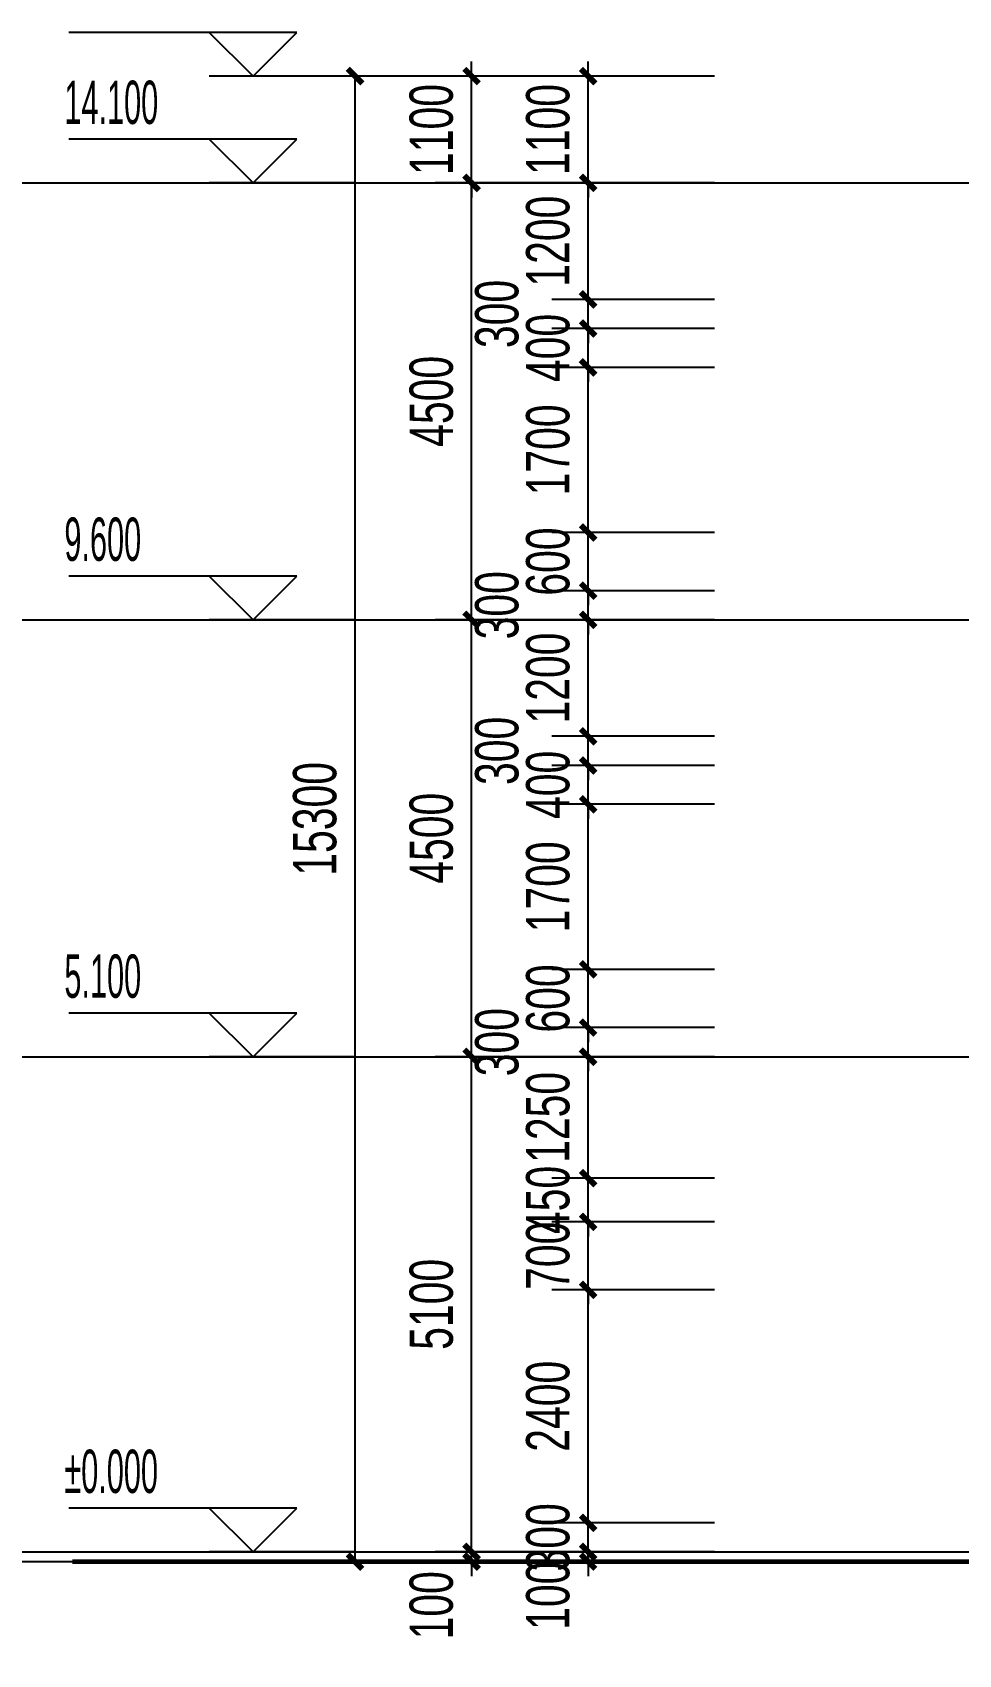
# Model space of a CAD drawing. Extents: x -483182 to 812890, y -390528 to -214858.
# Drawn here: x 383304 to 392840, y -322686 to -305979 of the extents above; entities that cross this region are included whole.
import ezdxf

# ---------------------------------------------------------------- set-up
doc = ezdxf.new("R2010")
doc.units = 0
doc.header["$LTSCALE"] = 1000
doc.header["$MEASUREMENT"] = 0
for name, color, linetype in [('01-标注_尺寸', 124, 'Continuous'), ('01-标注_标高', 200, 'Continuous'), ('01-标注_轴线坐标', 132, 'Continuous'), ('02-TEXT_标注', 130, 'Continuous'), ('E-立面轮廓', 241, 'Continuous')]:
    doc.layers.add(name, color=color, linetype=linetype)
doc.layers.add('04-不打印_辅助线', color=165, linetype='Continuous', plot=False)
doc.styles.add('_TCH_DIM', font='ros.shx', dxfattribs={"width": 0.75, "bigfont": 'jd.shx'})
doc.styles.add('_TCH_DIM_T3', font='ros.shx', dxfattribs={"width": 0.705882, "bigfont": 'jd.shx'})
doc.dimstyles.new('_TCH_ARCH&&150', dxfattribs={"dimtxt": 446.25, "dimasz": 150, "dimexe": 375, "dimexo": 450, "dimgap": 189.375, "dimtad": 1, "dimdec": 0, "dimzin": 0, "dimdsep": 46, "dimtxsty": '_TCH_DIM_T3', "dimblk": 'ARCHTICK', "dimcen": 0.09, "dimclrt": 7, "dimazin": 2, "dimtfac": 1, "dimtdec": 0, "dimtix": 1, "dimtmove": 2, "dimatfit": 3, "dimfxl": 0, "dimtolj": 1, "dimtzin": 0, "dimarcsym": 0})

# ---------------------------------------------------------------- blocks, each defined once
blk = doc.blocks.new('_ArchTick')
at = {"color": 0, "linetype": 'ByBlock', "const_width": 0.4}
blk.add_lwpolyline([(-0.5, -0.5), (0.5, 0.5)], dxfattribs=at)
blk = doc.blocks.new('*D953')
at = {"layer": '01-标注_轴线坐标', "color": 0, "lineweight": -2, "transparency": 16777216}
for p, q in [((387826, -321629), (387826, -321479)), ((389774, -321629), (387451, -321629)), ((389774, -321729), (387451, -321729)), ((387826, -321729), (387826, -321629)), ((387826, -321729), (387826, -321879))]:
    blk.add_line(p, q, dxfattribs=at)
at = {"layer": 'Defpoints', "color": 0, "transparency": 16777216}
for p in [(387826, -321629), (390224, -321629), (390224, -321729)]:
    blk.add_point(p, dxfattribs=at)
at = {"layer": '01-标注_轴线坐标', "color": 0, "lineweight": -2, "transparency": 16777216, "xscale": 150, "yscale": 150, "zscale": 150}
for p, rotation in [((387826, -321629), 270), ((387826, -321729), 90)]:
    blk.add_blockref('_ArchTick', p, dxfattribs=dict(at, rotation=rotation))
at = {"layer": '01-标注_轴线坐标', "color": 7, "transparency": 16777216, "insert": (387413, -322179), "char_height": 446.2, "attachment_point": 5, "rotation": 90, "style": '_TCH_DIM_T3'}
blk.add_mtext('\\A1;100', dxfattribs=at)
blk = doc.blocks.new('*D954')
at = {"layer": '01-标注_轴线坐标', "color": 0, "lineweight": -2, "transparency": 16777216}
for p, q in [((389774, -316529), (387451, -316529)), ((387826, -321629), (387826, -316529)), ((389774, -321629), (387451, -321629))]:
    blk.add_line(p, q, dxfattribs=at)
at = {"layer": 'Defpoints', "color": 0, "transparency": 16777216}
for p in [(387826, -316529), (390224, -316529), (390224, -321629)]:
    blk.add_point(p, dxfattribs=at)
at = {"layer": '01-标注_轴线坐标', "color": 0, "lineweight": -2, "transparency": 16777216, "xscale": 150, "yscale": 150, "zscale": 150}
for p, rotation in [((387826, -316529), 90), ((387826, -321629), 270)]:
    blk.add_blockref('_ArchTick', p, dxfattribs=dict(at, rotation=rotation))
at = {"layer": '01-标注_轴线坐标', "color": 7, "transparency": 16777216, "insert": (387413, -319079), "char_height": 446.2, "attachment_point": 5, "rotation": 90, "style": '_TCH_DIM_T3'}
blk.add_mtext('\\A1;5100', dxfattribs=at)
blk = doc.blocks.new('*D955')
at = {"layer": '01-标注_轴线坐标', "color": 0, "lineweight": -2, "transparency": 16777216}
for p, q in [((389774, -312029), (387451, -312029)), ((387826, -316529), (387826, -312029)), ((389774, -316529), (387451, -316529))]:
    blk.add_line(p, q, dxfattribs=at)
at = {"layer": 'Defpoints', "color": 0, "transparency": 16777216}
for p in [(387826, -312029), (390224, -312029), (390224, -316529)]:
    blk.add_point(p, dxfattribs=at)
at = {"layer": '01-标注_轴线坐标', "color": 0, "lineweight": -2, "transparency": 16777216, "xscale": 150, "yscale": 150, "zscale": 150}
for p, rotation in [((387826, -312029), 90), ((387826, -316529), 270)]:
    blk.add_blockref('_ArchTick', p, dxfattribs=dict(at, rotation=rotation))
at = {"layer": '01-标注_轴线坐标', "color": 7, "transparency": 16777216, "insert": (387413, -314279), "char_height": 446.2, "attachment_point": 5, "rotation": 90, "style": '_TCH_DIM_T3'}
blk.add_mtext('\\A1;4500', dxfattribs=at)
blk = doc.blocks.new('*D956')
at = {"layer": '01-标注_轴线坐标', "color": 0, "lineweight": -2, "transparency": 16777216}
for p, q in [((389774, -307529), (387451, -307529)), ((387826, -312029), (387826, -307529)), ((389774, -312029), (387451, -312029))]:
    blk.add_line(p, q, dxfattribs=at)
at = {"layer": 'Defpoints', "color": 0, "transparency": 16777216}
for p in [(387826, -307529), (390224, -307529), (390224, -312029)]:
    blk.add_point(p, dxfattribs=at)
at = {"layer": '01-标注_轴线坐标', "color": 0, "lineweight": -2, "transparency": 16777216, "xscale": 150, "yscale": 150, "zscale": 150}
for p, rotation in [((387826, -307529), 90), ((387826, -312029), 270)]:
    blk.add_blockref('_ArchTick', p, dxfattribs=dict(at, rotation=rotation))
at = {"layer": '01-标注_轴线坐标', "color": 7, "transparency": 16777216, "insert": (387413, -309779), "char_height": 446.2, "attachment_point": 5, "rotation": 90, "style": '_TCH_DIM_T3'}
blk.add_mtext('\\A1;4500', dxfattribs=at)
blk = doc.blocks.new('*D957')
at = {"layer": '01-标注_轴线坐标', "color": 0, "lineweight": -2, "transparency": 16777216}
for p, q in [((387826, -306429), (387826, -306279)), ((389774, -306429), (387451, -306429)), ((387826, -307529), (387826, -306429)), ((389774, -307529), (387451, -307529)), ((387826, -307529), (387826, -307679))]:
    blk.add_line(p, q, dxfattribs=at)
at = {"layer": 'Defpoints', "color": 0, "transparency": 16777216}
for p in [(387826, -306429), (390224, -306429), (390224, -307529)]:
    blk.add_point(p, dxfattribs=at)
at = {"layer": '01-标注_轴线坐标', "color": 0, "lineweight": -2, "transparency": 16777216, "xscale": 150, "yscale": 150, "zscale": 150}
for p, rotation in [((387826, -306429), 270), ((387826, -307529), 90)]:
    blk.add_blockref('_ArchTick', p, dxfattribs=dict(at, rotation=rotation))
at = {"layer": '01-标注_轴线坐标', "color": 7, "transparency": 16777216, "insert": (387413, -306979), "char_height": 446.2, "attachment_point": 5, "rotation": 90, "style": '_TCH_DIM_T3'}
blk.add_mtext('\\A1;1100', dxfattribs=at)
blk = doc.blocks.new('*D958')
at = {"layer": '01-标注_轴线坐标', "color": 0, "lineweight": -2, "transparency": 16777216}
for p, q in [((388576, -306429), (386251, -306429)), ((386626, -321729), (386626, -306429)), ((388576, -321729), (386251, -321729))]:
    blk.add_line(p, q, dxfattribs=at)
at = {"layer": 'Defpoints', "color": 0, "transparency": 16777216}
for p in [(386626, -306429), (389026, -306429), (389026, -321729)]:
    blk.add_point(p, dxfattribs=at)
at = {"layer": '01-标注_轴线坐标', "color": 0, "lineweight": -2, "transparency": 16777216, "xscale": 150, "yscale": 150, "zscale": 150}
for p, rotation in [((386626, -306429), 90), ((386626, -321729), 270)]:
    blk.add_blockref('_ArchTick', p, dxfattribs=dict(at, rotation=rotation))
at = {"layer": '01-标注_轴线坐标', "color": 7, "transparency": 16777216, "insert": (386213, -314079), "char_height": 446.2, "attachment_point": 5, "rotation": 90, "style": '_TCH_DIM_T3'}
blk.add_mtext('\\A1;15300', dxfattribs=at)
blk = doc.blocks.new('*D959')
at = {"layer": '01-标注_尺寸', "color": 0, "lineweight": -2, "transparency": 16777216}
for p, q in [((389026, -321629), (389026, -321479)), ((390326, -321629), (388651, -321629)), ((390326, -321729), (388651, -321729)), ((389026, -321729), (389026, -321629)), ((389026, -321729), (389026, -321879))]:
    blk.add_line(p, q, dxfattribs=at)
at = {"layer": 'Defpoints', "color": 0, "transparency": 16777216}
for p in [(389026, -321629), (390776, -321629), (390776, -321729)]:
    blk.add_point(p, dxfattribs=at)
at = {"layer": '01-标注_尺寸', "color": 0, "lineweight": -2, "transparency": 16777216, "xscale": 150, "yscale": 150, "zscale": 150}
for p, rotation in [((389026, -321629), 270), ((389026, -321729), 90)]:
    blk.add_blockref('_ArchTick', p, dxfattribs=dict(at, rotation=rotation))
at = {"layer": '01-标注_尺寸', "color": 7, "transparency": 16777216, "insert": (388613, -322080), "char_height": 446.2, "attachment_point": 5, "rotation": 90, "style": '_TCH_DIM_T3'}
blk.add_mtext('\\A1;100', dxfattribs=at)
blk = doc.blocks.new('*D960')
at = {"layer": '01-标注_尺寸', "color": 0, "lineweight": -2, "transparency": 16777216}
for p, q in [((389026, -321329), (389026, -321179)), ((390326, -321329), (388651, -321329)), ((389026, -321629), (389026, -321329)), ((390326, -321629), (388651, -321629)), ((389026, -321629), (389026, -321779))]:
    blk.add_line(p, q, dxfattribs=at)
at = {"layer": 'Defpoints', "color": 0, "transparency": 16777216}
for p in [(389026, -321329), (390776, -321329), (390776, -321629)]:
    blk.add_point(p, dxfattribs=at)
at = {"layer": '01-标注_尺寸', "color": 0, "lineweight": -2, "transparency": 16777216, "xscale": 150, "yscale": 150, "zscale": 150}
for p, rotation in [((389026, -321329), 270), ((389026, -321629), 90)]:
    blk.add_blockref('_ArchTick', p, dxfattribs=dict(at, rotation=rotation))
at = {"layer": '01-标注_尺寸', "color": 7, "transparency": 16777216, "insert": (388613, -321479), "char_height": 446.2, "attachment_point": 5, "rotation": 90, "style": '_TCH_DIM_T3'}
blk.add_mtext('\\A1;300', dxfattribs=at)
blk = doc.blocks.new('*D961')
at = {"layer": '01-标注_尺寸', "color": 0, "lineweight": -2, "transparency": 16777216}
for p, q in [((390326, -318929), (388651, -318929)), ((389026, -321329), (389026, -318929)), ((390326, -321329), (388651, -321329))]:
    blk.add_line(p, q, dxfattribs=at)
at = {"layer": 'Defpoints', "color": 0, "transparency": 16777216}
for p in [(389026, -318929), (390776, -318929), (390776, -321329)]:
    blk.add_point(p, dxfattribs=at)
at = {"layer": '01-标注_尺寸', "color": 0, "lineweight": -2, "transparency": 16777216, "xscale": 150, "yscale": 150, "zscale": 150}
for p, rotation in [((389026, -318929), 90), ((389026, -321329), 270)]:
    blk.add_blockref('_ArchTick', p, dxfattribs=dict(at, rotation=rotation))
at = {"layer": '01-标注_尺寸', "color": 7, "transparency": 16777216, "insert": (388613, -320129), "char_height": 446.2, "attachment_point": 5, "rotation": 90, "style": '_TCH_DIM_T3'}
blk.add_mtext('\\A1;2400', dxfattribs=at)
blk = doc.blocks.new('*D962')
at = {"layer": '01-标注_尺寸', "color": 0, "lineweight": -2, "transparency": 16777216}
for p, q in [((389026, -318229), (389026, -318079)), ((390326, -318229), (388651, -318229)), ((389026, -318929), (389026, -318229)), ((390326, -318929), (388651, -318929)), ((389026, -318929), (389026, -319079))]:
    blk.add_line(p, q, dxfattribs=at)
at = {"layer": 'Defpoints', "color": 0, "transparency": 16777216}
for p in [(389026, -318229), (390776, -318229), (390776, -318929)]:
    blk.add_point(p, dxfattribs=at)
at = {"layer": '01-标注_尺寸', "color": 0, "lineweight": -2, "transparency": 16777216, "xscale": 150, "yscale": 150, "zscale": 150}
for p, rotation in [((389026, -318229), 270), ((389026, -318929), 90)]:
    blk.add_blockref('_ArchTick', p, dxfattribs=dict(at, rotation=rotation))
at = {"layer": '01-标注_尺寸', "color": 7, "transparency": 16777216, "insert": (388613, -318579), "char_height": 446.2, "attachment_point": 5, "rotation": 90, "style": '_TCH_DIM_T3'}
blk.add_mtext('\\A1;700', dxfattribs=at)
blk = doc.blocks.new('*D963')
at = {"layer": '01-标注_尺寸', "color": 0, "lineweight": -2, "transparency": 16777216}
for p, q in [((389026, -317779), (389026, -317629)), ((390326, -317779), (388651, -317779)), ((389026, -318229), (389026, -317779)), ((390326, -318229), (388651, -318229)), ((389026, -318229), (389026, -318379))]:
    blk.add_line(p, q, dxfattribs=at)
at = {"layer": 'Defpoints', "color": 0, "transparency": 16777216}
for p in [(389026, -317779), (390776, -317779), (390776, -318229)]:
    blk.add_point(p, dxfattribs=at)
at = {"layer": '01-标注_尺寸', "color": 0, "lineweight": -2, "transparency": 16777216, "xscale": 150, "yscale": 150, "zscale": 150}
for p, rotation in [((389026, -317779), 270), ((389026, -318229), 90)]:
    blk.add_blockref('_ArchTick', p, dxfattribs=dict(at, rotation=rotation))
at = {"layer": '01-标注_尺寸', "color": 7, "transparency": 16777216, "insert": (388613, -318004), "char_height": 446.2, "attachment_point": 5, "rotation": 90, "style": '_TCH_DIM_T3'}
blk.add_mtext('\\A1;450', dxfattribs=at)
blk = doc.blocks.new('*D964')
at = {"layer": '01-标注_尺寸', "color": 0, "lineweight": -2, "transparency": 16777216}
for p, q in [((390326, -316529), (388651, -316529)), ((389026, -317779), (389026, -316529)), ((390326, -317779), (388651, -317779))]:
    blk.add_line(p, q, dxfattribs=at)
at = {"layer": 'Defpoints', "color": 0, "transparency": 16777216}
for p in [(389026, -316529), (390776, -316529), (390776, -317779)]:
    blk.add_point(p, dxfattribs=at)
at = {"layer": '01-标注_尺寸', "color": 0, "lineweight": -2, "transparency": 16777216, "xscale": 150, "yscale": 150, "zscale": 150}
for p, rotation in [((389026, -316529), 90), ((389026, -317779), 270)]:
    blk.add_blockref('_ArchTick', p, dxfattribs=dict(at, rotation=rotation))
at = {"layer": '01-标注_尺寸', "color": 7, "transparency": 16777216, "insert": (388613, -317154), "char_height": 446.2, "attachment_point": 5, "rotation": 90, "style": '_TCH_DIM_T3'}
blk.add_mtext('\\A1;1250', dxfattribs=at)
blk = doc.blocks.new('*D965')
at = {"layer": '01-标注_尺寸', "color": 0, "lineweight": -2, "transparency": 16777216}
for p, q in [((389026, -316229), (389026, -316079)), ((390326, -316229), (388651, -316229)), ((389026, -316529), (389026, -316229)), ((390326, -316529), (388651, -316529)), ((389026, -316529), (389026, -316679))]:
    blk.add_line(p, q, dxfattribs=at)
at = {"layer": 'Defpoints', "color": 0, "transparency": 16777216}
for p in [(389026, -316229), (390776, -316229), (390776, -316529)]:
    blk.add_point(p, dxfattribs=at)
at = {"layer": '01-标注_尺寸', "color": 0, "lineweight": -2, "transparency": 16777216, "xscale": 150, "yscale": 150, "zscale": 150}
for p, rotation in [((389026, -316229), 270), ((389026, -316529), 90)]:
    blk.add_blockref('_ArchTick', p, dxfattribs=dict(at, rotation=rotation))
at = {"layer": '01-标注_尺寸', "color": 7, "transparency": 16777216, "insert": (388088, -316379), "char_height": 446.2, "attachment_point": 5, "rotation": 90, "style": '_TCH_DIM_T3'}
blk.add_mtext('\\A1;300', dxfattribs=at)
blk = doc.blocks.new('*D966')
at = {"layer": '01-标注_尺寸', "color": 0, "lineweight": -2, "transparency": 16777216}
for p, q in [((389026, -315629), (389026, -315479)), ((390326, -315629), (388651, -315629)), ((389026, -316229), (389026, -315629)), ((390326, -316229), (388651, -316229)), ((389026, -316229), (389026, -316379))]:
    blk.add_line(p, q, dxfattribs=at)
at = {"layer": 'Defpoints', "color": 0, "transparency": 16777216}
for p in [(389026, -315629), (390776, -315629), (390776, -316229)]:
    blk.add_point(p, dxfattribs=at)
at = {"layer": '01-标注_尺寸', "color": 0, "lineweight": -2, "transparency": 16777216, "xscale": 150, "yscale": 150, "zscale": 150}
for p, rotation in [((389026, -315629), 270), ((389026, -316229), 90)]:
    blk.add_blockref('_ArchTick', p, dxfattribs=dict(at, rotation=rotation))
at = {"layer": '01-标注_尺寸', "color": 7, "transparency": 16777216, "insert": (388613, -315929), "char_height": 446.2, "attachment_point": 5, "rotation": 90, "style": '_TCH_DIM_T3'}
blk.add_mtext('\\A1;600', dxfattribs=at)
blk = doc.blocks.new('*D967')
at = {"layer": '01-标注_尺寸', "color": 0, "lineweight": -2, "transparency": 16777216}
for p, q in [((390326, -313929), (388651, -313929)), ((389026, -315629), (389026, -313929)), ((390326, -315629), (388651, -315629))]:
    blk.add_line(p, q, dxfattribs=at)
at = {"layer": 'Defpoints', "color": 0, "transparency": 16777216}
for p in [(389026, -313929), (390776, -313929), (390776, -315629)]:
    blk.add_point(p, dxfattribs=at)
at = {"layer": '01-标注_尺寸', "color": 0, "lineweight": -2, "transparency": 16777216, "xscale": 150, "yscale": 150, "zscale": 150}
for p, rotation in [((389026, -313929), 90), ((389026, -315629), 270)]:
    blk.add_blockref('_ArchTick', p, dxfattribs=dict(at, rotation=rotation))
at = {"layer": '01-标注_尺寸', "color": 7, "transparency": 16777216, "insert": (388613, -314779), "char_height": 446.2, "attachment_point": 5, "rotation": 90, "style": '_TCH_DIM_T3'}
blk.add_mtext('\\A1;1700', dxfattribs=at)
blk = doc.blocks.new('*D968')
at = {"layer": '01-标注_尺寸', "color": 0, "lineweight": -2, "transparency": 16777216}
for p, q in [((389026, -313529), (389026, -313379)), ((390326, -313529), (388651, -313529)), ((389026, -313929), (389026, -313529)), ((390326, -313929), (388651, -313929)), ((389026, -313929), (389026, -314079))]:
    blk.add_line(p, q, dxfattribs=at)
at = {"layer": 'Defpoints', "color": 0, "transparency": 16777216}
for p in [(389026, -313529), (390776, -313529), (390776, -313929)]:
    blk.add_point(p, dxfattribs=at)
at = {"layer": '01-标注_尺寸', "color": 0, "lineweight": -2, "transparency": 16777216, "xscale": 150, "yscale": 150, "zscale": 150}
for p, rotation in [((389026, -313529), 270), ((389026, -313929), 90)]:
    blk.add_blockref('_ArchTick', p, dxfattribs=dict(at, rotation=rotation))
at = {"layer": '01-标注_尺寸', "color": 7, "transparency": 16777216, "insert": (388613, -313729), "char_height": 446.2, "attachment_point": 5, "rotation": 90, "style": '_TCH_DIM_T3'}
blk.add_mtext('\\A1;400', dxfattribs=at)
blk = doc.blocks.new('*D969')
at = {"layer": '01-标注_尺寸', "color": 0, "lineweight": -2, "transparency": 16777216}
for p, q in [((389026, -313229), (389026, -313079)), ((390326, -313229), (388651, -313229)), ((389026, -313529), (389026, -313229)), ((390326, -313529), (388651, -313529)), ((389026, -313529), (389026, -313679))]:
    blk.add_line(p, q, dxfattribs=at)
at = {"layer": 'Defpoints', "color": 0, "transparency": 16777216}
for p in [(389026, -313229), (390776, -313229), (390776, -313529)]:
    blk.add_point(p, dxfattribs=at)
at = {"layer": '01-标注_尺寸', "color": 0, "lineweight": -2, "transparency": 16777216, "xscale": 150, "yscale": 150, "zscale": 150}
for p, rotation in [((389026, -313229), 270), ((389026, -313529), 90)]:
    blk.add_blockref('_ArchTick', p, dxfattribs=dict(at, rotation=rotation))
at = {"layer": '01-标注_尺寸', "color": 7, "transparency": 16777216, "insert": (388088, -313379), "char_height": 446.2, "attachment_point": 5, "rotation": 90, "style": '_TCH_DIM_T3'}
blk.add_mtext('\\A1;300', dxfattribs=at)
blk = doc.blocks.new('*D970')
at = {"layer": '01-标注_尺寸', "color": 0, "lineweight": -2, "transparency": 16777216}
for p, q in [((390326, -312029), (388651, -312029)), ((389026, -313229), (389026, -312029)), ((390326, -313229), (388651, -313229))]:
    blk.add_line(p, q, dxfattribs=at)
at = {"layer": 'Defpoints', "color": 0, "transparency": 16777216}
for p in [(389026, -312029), (390776, -312029), (390776, -313229)]:
    blk.add_point(p, dxfattribs=at)
at = {"layer": '01-标注_尺寸', "color": 0, "lineweight": -2, "transparency": 16777216, "xscale": 150, "yscale": 150, "zscale": 150}
for p, rotation in [((389026, -312029), 90), ((389026, -313229), 270)]:
    blk.add_blockref('_ArchTick', p, dxfattribs=dict(at, rotation=rotation))
at = {"layer": '01-标注_尺寸', "color": 7, "transparency": 16777216, "insert": (388613, -312629), "char_height": 446.2, "attachment_point": 5, "rotation": 90, "style": '_TCH_DIM_T3'}
blk.add_mtext('\\A1;1200', dxfattribs=at)
blk = doc.blocks.new('*D971')
at = {"layer": '01-标注_尺寸', "color": 0, "lineweight": -2, "transparency": 16777216}
for p, q in [((389026, -311729), (389026, -311579)), ((390326, -311729), (388651, -311729)), ((389026, -312029), (389026, -311729)), ((390326, -312029), (388651, -312029)), ((389026, -312029), (389026, -312179))]:
    blk.add_line(p, q, dxfattribs=at)
at = {"layer": 'Defpoints', "color": 0, "transparency": 16777216}
for p in [(389026, -311729), (390776, -311729), (390776, -312029)]:
    blk.add_point(p, dxfattribs=at)
at = {"layer": '01-标注_尺寸', "color": 0, "lineweight": -2, "transparency": 16777216, "xscale": 150, "yscale": 150, "zscale": 150}
for p, rotation in [((389026, -311729), 270), ((389026, -312029), 90)]:
    blk.add_blockref('_ArchTick', p, dxfattribs=dict(at, rotation=rotation))
at = {"layer": '01-标注_尺寸', "color": 7, "transparency": 16777216, "insert": (388088, -311879), "char_height": 446.2, "attachment_point": 5, "rotation": 90, "style": '_TCH_DIM_T3'}
blk.add_mtext('\\A1;300', dxfattribs=at)
blk = doc.blocks.new('*D972')
at = {"layer": '01-标注_尺寸', "color": 0, "lineweight": -2, "transparency": 16777216}
for p, q in [((389026, -311129), (389026, -310979)), ((390326, -311129), (388651, -311129)), ((389026, -311729), (389026, -311129)), ((390326, -311729), (388651, -311729)), ((389026, -311729), (389026, -311879))]:
    blk.add_line(p, q, dxfattribs=at)
at = {"layer": 'Defpoints', "color": 0, "transparency": 16777216}
for p in [(389026, -311129), (390776, -311129), (390776, -311729)]:
    blk.add_point(p, dxfattribs=at)
at = {"layer": '01-标注_尺寸', "color": 0, "lineweight": -2, "transparency": 16777216, "xscale": 150, "yscale": 150, "zscale": 150}
for p, rotation in [((389026, -311129), 270), ((389026, -311729), 90)]:
    blk.add_blockref('_ArchTick', p, dxfattribs=dict(at, rotation=rotation))
at = {"layer": '01-标注_尺寸', "color": 7, "transparency": 16777216, "insert": (388613, -311429), "char_height": 446.2, "attachment_point": 5, "rotation": 90, "style": '_TCH_DIM_T3'}
blk.add_mtext('\\A1;600', dxfattribs=at)
blk = doc.blocks.new('*D973')
at = {"layer": '01-标注_尺寸', "color": 0, "lineweight": -2, "transparency": 16777216}
for p, q in [((390326, -309429), (388651, -309429)), ((389026, -311129), (389026, -309429)), ((390326, -311129), (388651, -311129))]:
    blk.add_line(p, q, dxfattribs=at)
at = {"layer": 'Defpoints', "color": 0, "transparency": 16777216}
for p in [(389026, -309429), (390776, -309429), (390776, -311129)]:
    blk.add_point(p, dxfattribs=at)
at = {"layer": '01-标注_尺寸', "color": 0, "lineweight": -2, "transparency": 16777216, "xscale": 150, "yscale": 150, "zscale": 150}
for p, rotation in [((389026, -309429), 90), ((389026, -311129), 270)]:
    blk.add_blockref('_ArchTick', p, dxfattribs=dict(at, rotation=rotation))
at = {"layer": '01-标注_尺寸', "color": 7, "transparency": 16777216, "insert": (388613, -310279), "char_height": 446.2, "attachment_point": 5, "rotation": 90, "style": '_TCH_DIM_T3'}
blk.add_mtext('\\A1;1700', dxfattribs=at)
blk = doc.blocks.new('*D974')
at = {"layer": '01-标注_尺寸', "color": 0, "lineweight": -2, "transparency": 16777216}
for p, q in [((389026, -309029), (389026, -308879)), ((390326, -309029), (388651, -309029)), ((389026, -309429), (389026, -309029)), ((390326, -309429), (388651, -309429)), ((389026, -309429), (389026, -309579))]:
    blk.add_line(p, q, dxfattribs=at)
at = {"layer": 'Defpoints', "color": 0, "transparency": 16777216}
for p in [(389026, -309029), (390776, -309029), (390776, -309429)]:
    blk.add_point(p, dxfattribs=at)
at = {"layer": '01-标注_尺寸', "color": 0, "lineweight": -2, "transparency": 16777216, "xscale": 150, "yscale": 150, "zscale": 150}
for p, rotation in [((389026, -309029), 270), ((389026, -309429), 90)]:
    blk.add_blockref('_ArchTick', p, dxfattribs=dict(at, rotation=rotation))
at = {"layer": '01-标注_尺寸', "color": 7, "transparency": 16777216, "insert": (388613, -309229), "char_height": 446.2, "attachment_point": 5, "rotation": 90, "style": '_TCH_DIM_T3'}
blk.add_mtext('\\A1;400', dxfattribs=at)
blk = doc.blocks.new('*D975')
at = {"layer": '01-标注_尺寸', "color": 0, "lineweight": -2, "transparency": 16777216}
for p, q in [((390326, -308729), (388651, -308729)), ((389026, -308729), (389026, -308579)), ((389026, -309029), (389026, -308729)), ((390326, -309029), (388651, -309029)), ((389026, -309029), (389026, -309179))]:
    blk.add_line(p, q, dxfattribs=at)
at = {"layer": 'Defpoints', "color": 0, "transparency": 16777216}
for p in [(389026, -308729), (390776, -308729), (390776, -309029)]:
    blk.add_point(p, dxfattribs=at)
at = {"layer": '01-标注_尺寸', "color": 0, "lineweight": -2, "transparency": 16777216, "xscale": 150, "yscale": 150, "zscale": 150}
for p, rotation in [((389026, -308729), 270), ((389026, -309029), 90)]:
    blk.add_blockref('_ArchTick', p, dxfattribs=dict(at, rotation=rotation))
at = {"layer": '01-标注_尺寸', "color": 7, "transparency": 16777216, "insert": (388088, -308879), "char_height": 446.2, "attachment_point": 5, "rotation": 90, "style": '_TCH_DIM_T3'}
blk.add_mtext('\\A1;300', dxfattribs=at)
blk = doc.blocks.new('*D976')
at = {"layer": '01-标注_尺寸', "color": 0, "lineweight": -2, "transparency": 16777216}
for p, q in [((390326, -307529), (388651, -307529)), ((389026, -308729), (389026, -307529)), ((390326, -308729), (388651, -308729))]:
    blk.add_line(p, q, dxfattribs=at)
at = {"layer": 'Defpoints', "color": 0, "transparency": 16777216}
for p in [(389026, -307529), (390776, -307529), (390776, -308729)]:
    blk.add_point(p, dxfattribs=at)
at = {"layer": '01-标注_尺寸', "color": 0, "lineweight": -2, "transparency": 16777216, "xscale": 150, "yscale": 150, "zscale": 150}
for p, rotation in [((389026, -307529), 90), ((389026, -308729), 270)]:
    blk.add_blockref('_ArchTick', p, dxfattribs=dict(at, rotation=rotation))
at = {"layer": '01-标注_尺寸', "color": 7, "transparency": 16777216, "insert": (388613, -308129), "char_height": 446.2, "attachment_point": 5, "rotation": 90, "style": '_TCH_DIM_T3'}
blk.add_mtext('\\A1;1200', dxfattribs=at)
blk = doc.blocks.new('*D977')
at = {"layer": '01-标注_尺寸', "color": 0, "lineweight": -2, "transparency": 16777216}
for p, q in [((389026, -306429), (389026, -306279)), ((390326, -306429), (388651, -306429)), ((389026, -307529), (389026, -306429)), ((390326, -307529), (388651, -307529)), ((389026, -307529), (389026, -307679))]:
    blk.add_line(p, q, dxfattribs=at)
at = {"layer": 'Defpoints', "color": 0, "transparency": 16777216}
for p in [(389026, -306429), (390776, -306429), (390776, -307529)]:
    blk.add_point(p, dxfattribs=at)
at = {"layer": '01-标注_尺寸', "color": 0, "lineweight": -2, "transparency": 16777216, "xscale": 150, "yscale": 150, "zscale": 150}
for p, rotation in [((389026, -306429), 270), ((389026, -307529), 90)]:
    blk.add_blockref('_ArchTick', p, dxfattribs=dict(at, rotation=rotation))
at = {"layer": '01-标注_尺寸', "color": 7, "transparency": 16777216, "insert": (388613, -306979), "char_height": 446.2, "attachment_point": 5, "rotation": 90, "style": '_TCH_DIM_T3'}
blk.add_mtext('\\A1;1100', dxfattribs=at)

msp = doc.modelspace()

# ---------------------------------------------------------------- linework, layer by layer
at = {"layer": '01-标注_标高'}
for p, q in [((386025.5, -305979.4), (383678, -305979.4)), ((385575.5, -306429.4), (385125.5, -305979.4)), ((385575.5, -306429.4), (386025.5, -305979.4)), ((386625.5, -306429.4), (385125.5, -306429.4)), ((386025.5, -307079.4), (383678, -307079.4)), ((385575.5, -307529.4), (385125.5, -307079.4)), ((385575.5, -307529.4), (386025.5, -307079.4)), ((386625.5, -307529.4), (385125.5, -307529.4)), ((386025.5, -311579.4), (383678, -311579.4)), ((385575.5, -312029.4), (385125.5, -311579.4)), ((385575.5, -312029.4), (386025.5, -311579.4)), ((386625.5, -312029.4), (385125.5, -312029.4)), ((386025.5, -316079.4), (383678, -316079.4)), ((385575.5, -316529.4), (385125.5, -316079.4)), ((385575.5, -316529.4), (386025.5, -316079.4)), ((386625.5, -316529.4), (385125.5, -316529.4)), ((386025.5, -321179.4), (383678, -321179.4)), ((385575.5, -321629.4), (385125.5, -321179.4)), ((385575.5, -321629.4), (386025.5, -321179.4)), ((386625.5, -321629.4), (385125.5, -321629.4))]:
    msp.add_line(p, q, dxfattribs=at)
at = {"layer": '04-不打印_辅助线'}
for points in [[(-29082.7, -307529.4), (480719.6, -307529.4)], [(-29082.7, -312029.4), (480719.6, -312029.4)], [(-29082.7, -316529.4), (480719.6, -316529.4)], [(-29082.7, -321629.4), (480719.6, -321629.4)], [(-29082.7, -321729.4), (480719.6, -321729.4)]]:
    msp.add_lwpolyline(points, dxfattribs=at)
at = {"layer": 'E-立面轮廓', "const_width": 50}
msp.add_lwpolyline([(383714, -321729.4), (456622, -321729.4)], dxfattribs=at)

# ---------------------------------------------------------------- texts
at = {"layer": '02-TEXT_标注', "style": '_TCH_DIM', "width": 0.529412}
for s, p in [('14.100', (383633, -306921.9)), ('9.600', (383633, -311421.9)), ('5.100', (383633, -315921.9)), ('%%P0.000', (383633, -321021.9))]:
    msp.add_text(s, height=446.25, dxfattribs=at).set_placement(p)

# ---------------------------------------------------------------- dimensions: what is measured, and where the dimension line sits
at = {"layer": '01-标注_尺寸'}
for p1, p2, picture, middle in [((390776.5, -307529.4), (390776.5, -306429.4), '*D977', (388613, -306979.4)), ((390776.5, -308729.4), (390776.5, -307529.4), '*D976', (388613, -308129.4)), ((390776.5, -309429.4), (390776.5, -309029.4), '*D974', (388613, -309229.4)), ((390776.5, -311129.4), (390776.5, -309429.4), '*D973', (388613, -310279.4)), ((390776.5, -311729.4), (390776.5, -311129.4), '*D972', (388613, -311429.4)), ((390776.5, -313229.4), (390776.5, -312029.4), '*D970', (388613, -312629.4)), ((390776.5, -313929.4), (390776.5, -313529.4), '*D968', (388613, -313729.4)), ((390776.5, -315629.4), (390776.5, -313929.4), '*D967', (388613, -314779.4)), ((390776.5, -316229.4), (390776.5, -315629.4), '*D966', (388613, -315929.4)), ((390776.5, -317779.4), (390776.5, -316529.4), '*D964', (388613, -317154.4)), ((390776.5, -318229.4), (390776.5, -317779.4), '*D963', (388613, -318004.4)), ((390776.5, -318929.4), (390776.5, -318229.4), '*D962', (388613, -318579.4)), ((390776.5, -321329.4), (390776.5, -318929.4), '*D961', (388613, -320129.4)), ((390776.5, -321629.4), (390776.5, -321329.4), '*D960', (388613, -321479.4))]:
    dim = msp.add_aligned_dim(p1=p1, p2=p2, distance=1751, dimstyle='_TCH_ARCH&&150', dxfattribs=at)
    dim.commit()
    dim.dimension.update_dxf_attribs({"geometry": picture, "text_midpoint": middle})
for base, p1, p2, picture, middle in [((389025.5, -308729.4), (390776.5, -309029.4), (390776.5, -308729.4), '*D975', (388088, -308879.4)), ((389025.5, -311729.4), (390776.5, -312029.4), (390776.5, -311729.4), '*D971', (388088, -311879.4)), ((389025.5, -313229.4), (390776.5, -313529.4), (390776.5, -313229.4), '*D969', (388088, -313379.4)), ((389025.5, -316229.4), (390776.5, -316529.4), (390776.5, -316229.4), '*D965', (388088, -316379.4)), ((389025.5, -321629.4), (390776.5, -321729.4), (390776.5, -321629.4), '*D959', (388613, -322080.2))]:
    dim = msp.add_linear_dim(base=base, p1=p1, p2=p2, angle=90, dimstyle='_TCH_ARCH&&150', dxfattribs=at)
    dim.commit()
    dim.dimension.update_dxf_attribs({"geometry": picture, "text_midpoint": middle, "dimtype": 161})
at = {"layer": '01-标注_轴线坐标'}
for p1, p2, distance, picture, middle in [((389025.5, -321729.4), (389025.5, -306429.4), 2400, '*D958', (386213, -314079.4)), ((390224.3, -307529.4), (390224.3, -306429.4), 2398.8, '*D957', (387413, -306979.4)), ((390224.3, -312029.4), (390224.3, -307529.4), 2398.8, '*D956', (387413, -309779.4)), ((390224.3, -316529.4), (390224.3, -312029.4), 2398.8, '*D955', (387413, -314279.4)), ((390224.3, -321629.4), (390224.3, -316529.4), 2398.8, '*D954', (387413, -319079.4))]:
    dim = msp.add_aligned_dim(p1=p1, p2=p2, distance=distance, dimstyle='_TCH_ARCH&&150', dxfattribs=at)
    dim.commit()
    dim.dimension.update_dxf_attribs({"geometry": picture, "text_midpoint": middle})
dim = msp.add_linear_dim(base=(387825.5, -321629.4), p1=(390224.3, -321729.4), p2=(390224.3, -321629.4), angle=90, dimstyle='_TCH_ARCH&&150', dxfattribs=at)
dim.commit()
dim.dimension.update_dxf_attribs({"geometry": '*D953', "text_midpoint": (387413, -322179.4), "dimtype": 161})

doc.saveas('drawing.dxf')
